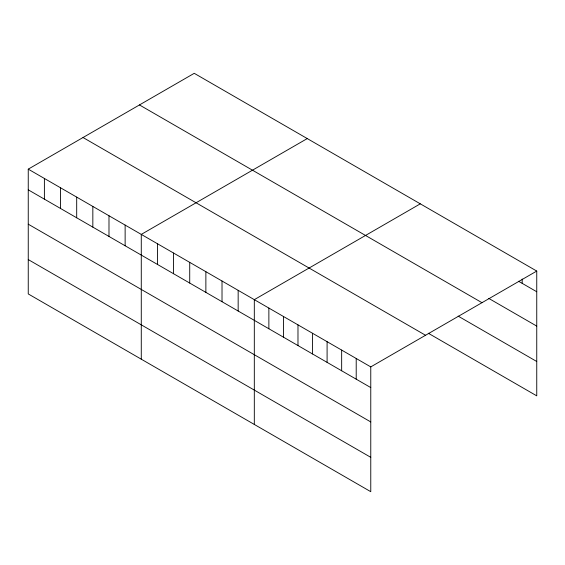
<?xml version="1.0" encoding="UTF-8"?>
<svg xmlns="http://www.w3.org/2000/svg" width="565" height="565" viewBox="0 0 565 565"><rect width="100%" height="100%" fill="white"/><g stroke="black" fill="none" stroke-linecap="round" stroke-linejoin="round"><path stroke-width="0.85" d="M28.25 169.147L370.767 366.897L370.767 491.684L28.25 293.934L28.25 169.147L194.233 73.316L536.75 271.066L536.75 395.853L428.298 333.244M307.261 138.573L141.278 234.404L141.278 359.192M420.296 203.831L254.314 299.662L254.314 424.449M370.767 366.897L536.75 271.066M518.557 281.25L536.75 291.752M488.711 298.377L536.75 326.104M139.456 104.942L481.973 302.685M458.144 316.118L536.75 361.501M83.027 137.521L425.544 335.271M28.25 189.833L370.767 387.583M28.25 224.185L370.767 421.935M28.25 259.582L370.767 457.332M522.194 279.039L522.194 283.348M356.211 358.493L356.211 379.179M341.656 350.088L341.656 370.774M327.093 341.684L327.093 362.37M312.537 333.279L312.537 353.965M297.981 324.875L297.981 345.561M283.425 316.471L283.425 337.157M268.869 308.066L268.869 328.752M238.162 290.339L238.162 311.025M222.017 281.017L222.017 301.703M205.872 271.694L205.872 292.38M189.72 262.372L189.72 283.058M173.575 253.049L173.575 273.735M157.43 243.727L157.43 264.413M125.133 225.082L125.133 245.768M108.989 215.759L108.989 236.445M92.837 206.437L92.837 227.123M76.692 197.114L76.692 217.8M60.547 187.792L60.547 208.478M44.395 178.469L44.395 199.155"/></g></svg>
